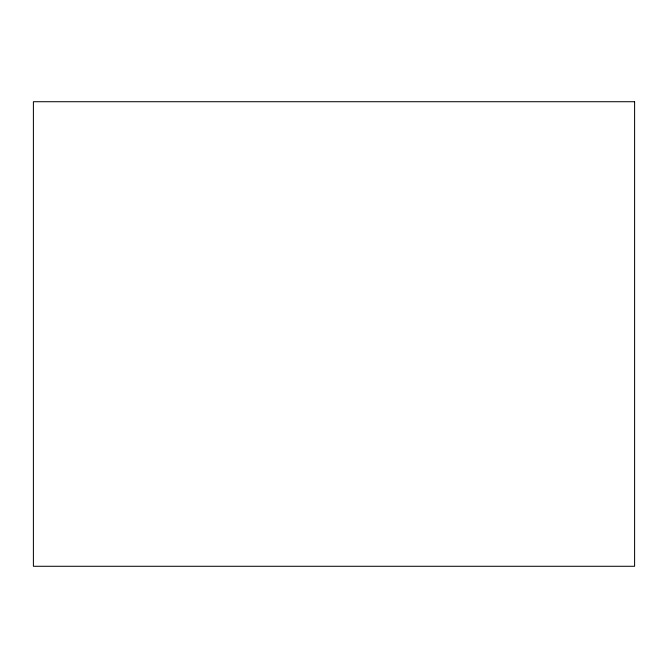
<?xml version="1.0" encoding="UTF-8"?>
<svg xmlns="http://www.w3.org/2000/svg" width="668" height="668" viewBox="0 0 668 668"><rect width="100%" height="100%" fill="white"/><g stroke="black" fill="none" stroke-linecap="round" stroke-linejoin="round"><path stroke-width="1" d="M634.6 101.72L33.4 101.72L33.4 566.28L634.6 566.28L634.6 101.72"/></g></svg>
